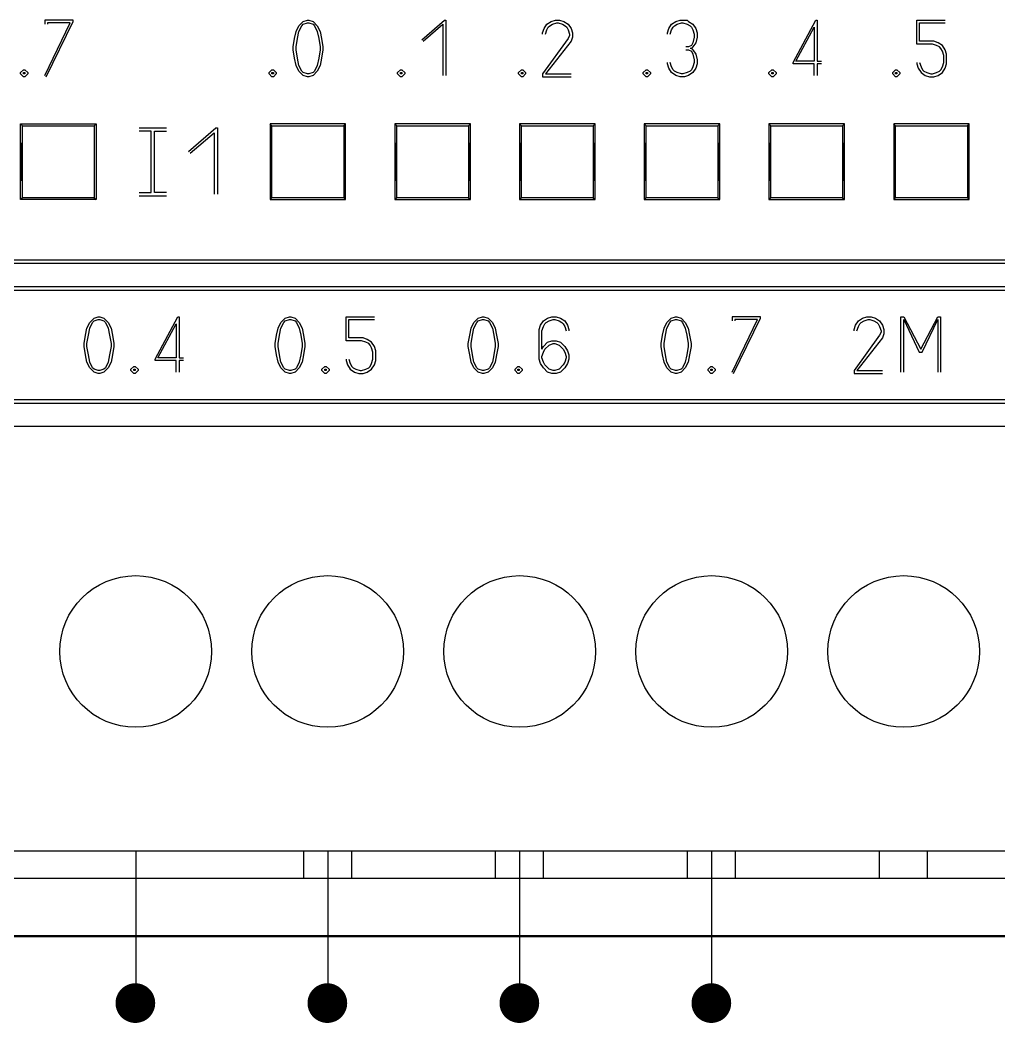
# Model space of a CAD drawing. Header units: millimetres. Extents: x 369186 to 503668, y -134064 to -104329.
# Drawn here: x 472068 to 475176, y -121691 to -118506 of the extents above; entities that cross this region are included whole.
import ezdxf

# ---------------------------------------------------------------- set-up
doc = ezdxf.new("R2010")
doc.units = ezdxf.units.MM
for name, color, linetype in [('0006LEVEL_0', 7, 'Continuous'), ('0006LEVEL_1', 7, 'Continuous'), ('8_ALL_NOTES_BALLOONS_SYMBOLS_GT', 7, 'Continuous'), ('TERM', 2, 'Continuous')]:
    doc.layers.add(name, color=color, linetype=linetype)

# ---------------------------------------------------------------- blocks, each defined once
blk = doc.blocks.new('$TelecSys$00000011')
at = {"const_width": 0.5}
blk.add_lwpolyline([(-0.25, 0, 1), (0.25, 0, 1)], format="xyb", close=True, dxfattribs=at)

msp = doc.modelspace()

# ---------------------------------------------------------------- linework, layer by layer
for p, q in [((472435.1, -121145.2), (472435.1, -121620.9)), ((473044.7, -121145.2), (473044.7, -121620.9)), ((473654.3, -121145.2), (473654.3, -121620.9)), ((474263.9, -121145.2), (474263.9, -121620.9))]:
    msp.add_line(p, q)
at = {"layer": '0006LEVEL_0', "color": 7, "linetype": 'Continuous'}
for p, q in [((472236.3, -118506.3), (472146.3, -118506.3)), ((472146.3, -118506.3), (472146.3, -118519.8)), ((472146.3, -118681.8), (472227.3, -118515.3)), ((472150.8, -118686.3), (472236.3, -118510.8)), ((472227.3, -118515.3), (472155.3, -118515.3)), ((472155.3, -118515.3), (472155.3, -118519.8)), ((472236.3, -118510.8), (472236.3, -118506.3)), ((472944.3, -118542.3), (472953.3, -118524.3)), ((472953.3, -118524.3), (472966.8, -118510.8)), ((472953.3, -118542.3), (472962.3, -118524.3)), ((472962.3, -118524.3), (472966.8, -118519.8)), ((472966.8, -118510.8), (472980.3, -118506.3)), ((472966.8, -118519.8), (472980.3, -118515.3)), ((472980.3, -118506.3), (472984.8, -118506.3)), ((472980.3, -118515.3), (472984.8, -118515.3)), ((472984.8, -118506.3), (472998.3, -118510.8)), ((472984.8, -118515.3), (472998.3, -118519.8)), ((472998.3, -118510.8), (473011.8, -118524.3)), ((472998.3, -118519.8), (473002.8, -118524.3)), ((473002.8, -118524.3), (473011.8, -118542.3)), ((473011.8, -118524.3), (473020.8, -118542.3)), ((473343.3, -118569.3), (473415.3, -118506.3)), ((473347.8, -118573.8), (473410.8, -118519.8)), ((473410.8, -118519.8), (473410.8, -118681.8)), ((473415.3, -118506.3), (473419.8, -118506.3)), ((473419.8, -118506.3), (473419.8, -118681.8)), ((473731.8, -118533.3), (473740.8, -118519.8)), ((473740.8, -118519.8), (473754.3, -118510.8)), ((473745.3, -118528.8), (473749.8, -118524.3)), ((473749.8, -118524.3), (473758.8, -118519.8)), ((473754.3, -118510.8), (473767.8, -118506.3)), ((473758.8, -118519.8), (473772.3, -118515.3)), ((473767.8, -118506.3), (473781.3, -118506.3)), ((473772.3, -118515.3), (473776.8, -118515.3)), ((473776.8, -118515.3), (473790.3, -118519.8)), ((473781.3, -118506.3), (473794.8, -118510.8)), ((473790.3, -118519.8), (473799.3, -118524.3)), ((473794.8, -118510.8), (473808.3, -118519.8)), ((473799.3, -118524.3), (473803.8, -118528.8)), ((473808.3, -118519.8), (473817.3, -118533.3)), ((474127.8, -118533.3), (474136.8, -118519.8)), ((474136.8, -118519.8), (474150.3, -118510.8)), ((474141.3, -118528.8), (474145.8, -118524.3)), ((474145.8, -118524.3), (474154.8, -118519.8)), ((474150.3, -118510.8), (474163.8, -118506.3)), ((474154.8, -118519.8), (474168.3, -118515.3)), ((474163.8, -118506.3), (474186.3, -118506.3)), ((474168.3, -118515.3), (474172.8, -118515.3)), ((474172.8, -118515.3), (474186.3, -118519.8)), ((474186.3, -118506.3), (474190.8, -118510.8)), ((474186.3, -118519.8), (474195.3, -118524.3)), ((474190.8, -118510.8), (474204.3, -118519.8)), ((474195.3, -118524.3), (474199.8, -118528.8)), ((474204.3, -118519.8), (474213.3, -118533.3)), ((474522.3, -118641.3), (474594.3, -118506.3)), ((474594.3, -118506.3), (474598.8, -118506.3)), ((474598.8, -118506.3), (474598.8, -118636.8)), ((474915.3, -118506.3), (475005.3, -118506.3)), ((474915.3, -118582.8), (474915.3, -118506.3)), ((474924.3, -118515.3), (475005.3, -118515.3)), ((474924.3, -118573.8), (474924.3, -118515.3)), ((472939.8, -118564.8), (472944.3, -118542.3)), ((472948.8, -118564.8), (472953.3, -118542.3)), ((473011.8, -118542.3), (473016.3, -118564.8)), ((473020.8, -118542.3), (473025.3, -118564.8)), ((473727.3, -118546.8), (473731.8, -118533.3)), ((473727.3, -118551.3), (473727.3, -118546.8)), ((473736.3, -118551.3), (473740.8, -118537.8)), ((473740.8, -118537.8), (473745.3, -118528.8)), ((473803.8, -118528.8), (473808.3, -118537.8)), ((473808.3, -118537.8), (473812.8, -118551.3)), ((473812.8, -118555.8), (473808.3, -118564.8)), ((473812.8, -118551.3), (473812.8, -118555.8)), ((473817.3, -118533.3), (473821.8, -118546.8)), ((473821.8, -118546.8), (473821.8, -118560.3)), ((474123.3, -118546.8), (474127.8, -118533.3)), ((474123.3, -118551.3), (474123.3, -118546.8)), ((474132.3, -118551.3), (474136.8, -118537.8)), ((474136.8, -118537.8), (474141.3, -118528.8)), ((474199.8, -118528.8), (474204.3, -118537.8)), ((474204.3, -118537.8), (474208.8, -118551.3)), ((474208.8, -118551.3), (474208.8, -118560.3)), ((474213.3, -118533.3), (474217.8, -118546.8)), ((474217.8, -118546.8), (474217.8, -118560.3)), ((474531.3, -118636.8), (474589.8, -118528.8)), ((474589.8, -118528.8), (474589.8, -118636.8)), ((472935.3, -118591.8), (472939.8, -118564.8)), ((472944.3, -118591.8), (472948.8, -118564.8)), ((473016.3, -118564.8), (473020.8, -118591.8)), ((473025.3, -118564.8), (473029.8, -118591.8)), ((473808.3, -118564.8), (473727.3, -118677.3)), ((473817.3, -118573.8), (473736.3, -118677.3)), ((473821.8, -118560.3), (473817.3, -118573.8)), ((474199.8, -118587.3), (474190.8, -118591.8)), ((474204.3, -118578.3), (474199.8, -118587.3)), ((474208.8, -118560.3), (474204.3, -118578.3)), ((474213.3, -118578.3), (474204.3, -118591.8)), ((474217.8, -118560.3), (474213.3, -118578.3)), ((474964.8, -118582.8), (474915.3, -118582.8)), ((474969.3, -118573.8), (474924.3, -118573.8)), ((474978.3, -118587.3), (474964.8, -118582.8)), ((474982.8, -118578.3), (474969.3, -118573.8)), ((474987.3, -118591.8), (474978.3, -118587.3)), ((474996.3, -118587.3), (474982.8, -118578.3)), ((475005.3, -118600.8), (474996.3, -118587.3)), ((472935.3, -118600.8), (472935.3, -118591.8)), ((472939.8, -118627.8), (472935.3, -118600.8)), ((472944.3, -118600.8), (472944.3, -118591.8)), ((472948.8, -118627.8), (472944.3, -118600.8)), ((473020.8, -118600.8), (473016.3, -118627.8)), ((473020.8, -118591.8), (473020.8, -118600.8)), ((473029.8, -118600.8), (473025.3, -118627.8)), ((473029.8, -118591.8), (473029.8, -118600.8)), ((474190.8, -118591.8), (474181.8, -118591.8)), ((474181.8, -118600.8), (474190.8, -118600.8)), ((474190.8, -118600.8), (474199.8, -118605.3)), ((474199.8, -118596.3), (474195.3, -118596.3)), ((474204.3, -118591.8), (474199.8, -118596.3)), ((474199.8, -118596.3), (474204.3, -118600.8)), ((474199.8, -118605.3), (474204.3, -118614.3)), ((474204.3, -118600.8), (474213.3, -118614.3)), ((474204.3, -118614.3), (474208.8, -118632.3)), ((474213.3, -118614.3), (474217.8, -118632.3)), ((474991.8, -118596.3), (474987.3, -118591.8)), ((474996.3, -118605.3), (474991.8, -118596.3)), ((475000.8, -118618.8), (474996.3, -118605.3)), ((475000.8, -118641.3), (475000.8, -118618.8)), ((475009.8, -118614.3), (475005.3, -118600.8)), ((475009.8, -118645.8), (475009.8, -118614.3)), ((472944.3, -118650.3), (472939.8, -118627.8)), ((472953.3, -118668.3), (472944.3, -118650.3)), ((472953.3, -118650.3), (472948.8, -118627.8)), ((472962.3, -118668.3), (472953.3, -118650.3)), ((473011.8, -118650.3), (473002.8, -118668.3)), ((473016.3, -118627.8), (473011.8, -118650.3)), ((473020.8, -118650.3), (473011.8, -118668.3)), ((473025.3, -118627.8), (473020.8, -118650.3)), ((474123.3, -118645.8), (474123.3, -118641.3)), ((474127.8, -118659.3), (474123.3, -118645.8)), ((474136.8, -118654.8), (474132.3, -118641.3)), ((474208.8, -118641.3), (474204.3, -118654.8)), ((474208.8, -118632.3), (474208.8, -118641.3)), ((474217.8, -118645.8), (474213.3, -118659.3)), ((474217.8, -118632.3), (474217.8, -118645.8)), ((474522.3, -118645.8), (474522.3, -118641.3)), ((474589.8, -118645.8), (474522.3, -118645.8)), ((474589.8, -118636.8), (474531.3, -118636.8)), ((474589.8, -118681.8), (474589.8, -118645.8)), ((474598.8, -118636.8), (474612.3, -118636.8)), ((474612.3, -118645.8), (474598.8, -118645.8)), ((474598.8, -118645.8), (474598.8, -118681.8)), ((474915.3, -118641.3), (474915.3, -118645.8)), ((474915.3, -118645.8), (474919.8, -118659.3)), ((474924.3, -118641.3), (474928.8, -118654.8)), ((474996.3, -118654.8), (475000.8, -118641.3)), ((475005.3, -118659.3), (475009.8, -118645.8)), ((472069.8, -118672.8), (472078.8, -118663.8)), ((472069.8, -118677.3), (472069.8, -118672.8)), ((472078.8, -118686.3), (472069.8, -118677.3)), ((472078.8, -118663.8), (472083.3, -118663.8)), ((472078.8, -118672.8), (472083.3, -118672.8)), ((472078.8, -118677.3), (472078.8, -118672.8)), ((472083.3, -118677.3), (472078.8, -118677.3)), ((472083.3, -118663.8), (472092.3, -118672.8)), ((472083.3, -118672.8), (472083.3, -118677.3)), ((472092.3, -118677.3), (472083.3, -118686.3)), ((472092.3, -118672.8), (472092.3, -118677.3)), ((472858.8, -118672.8), (472867.8, -118663.8)), ((472858.8, -118677.3), (472858.8, -118672.8)), ((472867.8, -118686.3), (472858.8, -118677.3)), ((472867.8, -118663.8), (472872.3, -118663.8)), ((472867.8, -118672.8), (472872.3, -118672.8)), ((472867.8, -118677.3), (472867.8, -118672.8)), ((472872.3, -118677.3), (472867.8, -118677.3)), ((472872.3, -118663.8), (472881.3, -118672.8)), ((472872.3, -118672.8), (472872.3, -118677.3)), ((472881.3, -118677.3), (472872.3, -118686.3)), ((472881.3, -118672.8), (472881.3, -118677.3)), ((472966.8, -118681.8), (472953.3, -118668.3)), ((472966.8, -118672.8), (472962.3, -118668.3)), ((472980.3, -118677.3), (472966.8, -118672.8)), ((472980.3, -118686.3), (472966.8, -118681.8)), ((472984.8, -118677.3), (472980.3, -118677.3)), ((472998.3, -118672.8), (472984.8, -118677.3)), ((472998.3, -118681.8), (472984.8, -118686.3)), ((473011.8, -118668.3), (472998.3, -118681.8)), ((473002.8, -118668.3), (472998.3, -118672.8)), ((473266.8, -118672.8), (473275.8, -118663.8)), ((473266.8, -118677.3), (473266.8, -118672.8)), ((473275.8, -118686.3), (473266.8, -118677.3)), ((473275.8, -118663.8), (473280.3, -118663.8)), ((473275.8, -118672.8), (473280.3, -118672.8)), ((473275.8, -118677.3), (473275.8, -118672.8)), ((473280.3, -118677.3), (473275.8, -118677.3)), ((473280.3, -118663.8), (473289.3, -118672.8)), ((473280.3, -118672.8), (473280.3, -118677.3)), ((473289.3, -118677.3), (473280.3, -118686.3)), ((473289.3, -118672.8), (473289.3, -118677.3)), ((473650.8, -118672.8), (473659.8, -118663.8)), ((473650.8, -118677.3), (473650.8, -118672.8)), ((473659.8, -118686.3), (473650.8, -118677.3)), ((473659.8, -118663.8), (473664.3, -118663.8)), ((473659.8, -118672.8), (473664.3, -118672.8)), ((473659.8, -118677.3), (473659.8, -118672.8)), ((473664.3, -118677.3), (473659.8, -118677.3)), ((473664.3, -118663.8), (473673.3, -118672.8)), ((473664.3, -118672.8), (473664.3, -118677.3)), ((473673.3, -118677.3), (473664.3, -118686.3)), ((473673.3, -118672.8), (473673.3, -118677.3)), ((473727.3, -118677.3), (473727.3, -118686.3)), ((473736.3, -118677.3), (473817.3, -118677.3)), ((474046.8, -118672.8), (474055.8, -118663.8)), ((474046.8, -118677.3), (474046.8, -118672.8)), ((474055.8, -118686.3), (474046.8, -118677.3)), ((474055.8, -118663.8), (474060.3, -118663.8)), ((474055.8, -118672.8), (474060.3, -118672.8)), ((474055.8, -118677.3), (474055.8, -118672.8)), ((474060.3, -118677.3), (474055.8, -118677.3)), ((474060.3, -118663.8), (474069.3, -118672.8)), ((474060.3, -118672.8), (474060.3, -118677.3)), ((474069.3, -118677.3), (474060.3, -118686.3)), ((474069.3, -118672.8), (474069.3, -118677.3)), ((474136.8, -118672.8), (474127.8, -118659.3)), ((474141.3, -118663.8), (474136.8, -118654.8)), ((474150.3, -118681.8), (474136.8, -118672.8)), ((474145.8, -118668.3), (474141.3, -118663.8)), ((474154.8, -118672.8), (474145.8, -118668.3)), ((474163.8, -118686.3), (474150.3, -118681.8)), ((474168.3, -118677.3), (474154.8, -118672.8)), ((474172.8, -118677.3), (474168.3, -118677.3)), ((474186.3, -118672.8), (474172.8, -118677.3)), ((474190.8, -118681.8), (474177.3, -118686.3)), ((474195.3, -118668.3), (474186.3, -118672.8)), ((474204.3, -118672.8), (474190.8, -118681.8)), ((474199.8, -118663.8), (474195.3, -118668.3)), ((474204.3, -118654.8), (474199.8, -118663.8)), ((474213.3, -118659.3), (474204.3, -118672.8)), ((474445.8, -118672.8), (474454.8, -118663.8)), ((474445.8, -118677.3), (474445.8, -118672.8)), ((474454.8, -118686.3), (474445.8, -118677.3)), ((474454.8, -118663.8), (474459.3, -118663.8)), ((474454.8, -118672.8), (474459.3, -118672.8)), ((474454.8, -118677.3), (474454.8, -118672.8)), ((474459.3, -118677.3), (474454.8, -118677.3)), ((474459.3, -118663.8), (474468.3, -118672.8)), ((474459.3, -118672.8), (474459.3, -118677.3)), ((474468.3, -118677.3), (474459.3, -118686.3)), ((474468.3, -118672.8), (474468.3, -118677.3)), ((474838.8, -118672.8), (474847.8, -118663.8)), ((474838.8, -118677.3), (474838.8, -118672.8)), ((474847.8, -118686.3), (474838.8, -118677.3)), ((474847.8, -118663.8), (474852.3, -118663.8)), ((474847.8, -118672.8), (474852.3, -118672.8)), ((474847.8, -118677.3), (474847.8, -118672.8)), ((474852.3, -118677.3), (474847.8, -118677.3)), ((474852.3, -118663.8), (474861.3, -118672.8)), ((474852.3, -118672.8), (474852.3, -118677.3)), ((474861.3, -118677.3), (474852.3, -118686.3)), ((474861.3, -118672.8), (474861.3, -118677.3)), ((474919.8, -118659.3), (474928.8, -118672.8)), ((474928.8, -118654.8), (474933.3, -118663.8)), ((474928.8, -118672.8), (474942.3, -118681.8)), ((474933.3, -118663.8), (474937.8, -118668.3)), ((474937.8, -118668.3), (474946.8, -118672.8)), ((474942.3, -118681.8), (474955.8, -118686.3)), ((474946.8, -118672.8), (474960.3, -118677.3)), ((474960.3, -118677.3), (474964.8, -118677.3)), ((474964.8, -118677.3), (474978.3, -118672.8)), ((474969.3, -118686.3), (474982.8, -118681.8)), ((474978.3, -118672.8), (474987.3, -118668.3)), ((474982.8, -118681.8), (474996.3, -118672.8)), ((474987.3, -118668.3), (474991.8, -118663.8)), ((474991.8, -118663.8), (474996.3, -118654.8)), ((474996.3, -118672.8), (475005.3, -118659.3)), ((472083.3, -118686.3), (472078.8, -118686.3)), ((472872.3, -118686.3), (472867.8, -118686.3)), ((472984.8, -118686.3), (472980.3, -118686.3)), ((473280.3, -118686.3), (473275.8, -118686.3)), ((473664.3, -118686.3), (473659.8, -118686.3)), ((473727.3, -118686.3), (473817.3, -118686.3)), ((474060.3, -118686.3), (474055.8, -118686.3)), ((474177.3, -118686.3), (474163.8, -118686.3)), ((474459.3, -118686.3), (474454.8, -118686.3)), ((474852.3, -118686.3), (474847.8, -118686.3)), ((474955.8, -118686.3), (474969.3, -118686.3)), ((472446.6, -118848.3), (472533, -118848.3)), ((472484.4, -118859.1), (472446.6, -118859.1)), ((472484.4, -119053.5), (472484.4, -118859.1)), ((472495.2, -118859.1), (472533, -118859.1)), ((472495.2, -119053.5), (472495.2, -118859.1)), ((472603.2, -118923.9), (472689.6, -118848.3)), ((472608.6, -118929.3), (472684.2, -118864.5)), ((472684.2, -118864.5), (472684.2, -119058.9)), ((472689.6, -118848.3), (472695, -118848.3)), ((472695, -118848.3), (472695, -119058.9)), ((472446.6, -119053.5), (472484.4, -119053.5)), ((472446.6, -119064.3), (472533, -119064.3)), ((472533, -119053.5), (472495.2, -119053.5))]:
    msp.add_line(p, q, dxfattribs=at)
at = {"layer": '0006LEVEL_1', "color": 7, "linetype": 'Continuous'}
for p, q in [((468745.8, -119352.3), (478777.8, -119352.3)), ((468757.8, -119364.3), (478765.8, -119364.3)), ((472280.5, -119484.3), (472289.5, -119466.3)), ((472289.5, -119466.3), (472303, -119452.8)), ((472289.5, -119484.3), (472298.5, -119466.3)), ((472298.5, -119466.3), (472303, -119461.8)), ((472303, -119452.8), (472316.5, -119448.3)), ((472303, -119461.8), (472316.5, -119457.3)), ((472316.5, -119448.3), (472321, -119448.3)), ((472316.5, -119457.3), (472321, -119457.3)), ((472321, -119448.3), (472334.5, -119452.8)), ((472321, -119457.3), (472334.5, -119461.8)), ((472334.5, -119452.8), (472348, -119466.3)), ((472334.5, -119461.8), (472339, -119466.3)), ((472339, -119466.3), (472348, -119484.3)), ((472348, -119466.3), (472357, -119484.3)), ((472496.5, -119583.3), (472568.5, -119448.3)), ((472505.5, -119578.8), (472564, -119470.8)), ((472564, -119470.8), (472564, -119578.8)), ((472568.5, -119448.3), (472573, -119448.3)), ((472573, -119448.3), (472573, -119578.8)), ((472887.1, -119484.3), (472896.1, -119466.3)), ((472896.1, -119466.3), (472909.6, -119452.8)), ((472896.1, -119484.3), (472905.1, -119466.3)), ((472905.1, -119466.3), (472909.6, -119461.8)), ((472909.6, -119452.8), (472923.1, -119448.3)), ((472909.6, -119461.8), (472923.1, -119457.3)), ((472923.1, -119448.3), (472927.6, -119448.3)), ((472923.1, -119457.3), (472927.6, -119457.3)), ((472927.6, -119448.3), (472941.1, -119452.8)), ((472927.6, -119457.3), (472941.1, -119461.8)), ((472941.1, -119452.8), (472954.6, -119466.3)), ((472941.1, -119461.8), (472945.6, -119466.3)), ((472945.6, -119466.3), (472954.6, -119484.3)), ((472954.6, -119466.3), (472963.6, -119484.3)), ((473103.1, -119448.3), (473193.1, -119448.3)), ((473103.1, -119524.8), (473103.1, -119448.3)), ((473112.1, -119457.3), (473193.1, -119457.3)), ((473112.1, -119515.8), (473112.1, -119457.3)), ((473500.2, -119484.3), (473509.2, -119466.3)), ((473509.2, -119466.3), (473522.7, -119452.8)), ((473509.2, -119484.3), (473518.2, -119466.3)), ((473518.2, -119466.3), (473522.7, -119461.8)), ((473522.7, -119452.8), (473536.2, -119448.3)), ((473522.7, -119461.8), (473536.2, -119457.3)), ((473536.2, -119448.3), (473540.7, -119448.3)), ((473536.2, -119457.3), (473540.7, -119457.3)), ((473540.7, -119448.3), (473554.2, -119452.8)), ((473540.7, -119457.3), (473554.2, -119461.8)), ((473554.2, -119452.8), (473567.7, -119466.3)), ((473554.2, -119461.8), (473558.7, -119466.3)), ((473558.7, -119466.3), (473567.7, -119484.3)), ((473567.7, -119466.3), (473576.7, -119484.3)), ((473716.2, -119488.8), (473720.7, -119475.3)), ((473720.7, -119475.3), (473729.7, -119461.8)), ((473725.2, -119493.3), (473729.7, -119479.8)), ((473729.7, -119461.8), (473743.2, -119452.8)), ((473729.7, -119479.8), (473734.2, -119470.8)), ((473734.2, -119470.8), (473738.7, -119466.3)), ((473738.7, -119466.3), (473747.7, -119461.8)), ((473743.2, -119452.8), (473756.7, -119448.3)), ((473747.7, -119461.8), (473761.2, -119457.3)), ((473756.7, -119448.3), (473770.2, -119448.3)), ((473761.2, -119457.3), (473765.7, -119457.3)), ((473765.7, -119457.3), (473779.2, -119461.8)), ((473770.2, -119448.3), (473783.7, -119452.8)), ((473779.2, -119461.8), (473788.2, -119466.3)), ((473783.7, -119452.8), (473797.2, -119461.8)), ((473788.2, -119466.3), (473792.7, -119470.8)), ((473792.7, -119470.8), (473797.2, -119479.8)), ((473797.2, -119461.8), (473806.2, -119475.3)), ((473797.2, -119479.8), (473801.7, -119493.3)), ((473806.2, -119475.3), (473810.7, -119488.8)), ((474112.8, -119484.3), (474121.8, -119466.3)), ((474121.8, -119466.3), (474135.3, -119452.8)), ((474121.8, -119484.3), (474130.8, -119466.3)), ((474130.8, -119466.3), (474135.3, -119461.8)), ((474135.3, -119452.8), (474148.8, -119448.3)), ((474135.3, -119461.8), (474148.8, -119457.3)), ((474148.8, -119448.3), (474153.3, -119448.3)), ((474148.8, -119457.3), (474153.3, -119457.3)), ((474153.3, -119448.3), (474166.8, -119452.8)), ((474153.3, -119457.3), (474166.8, -119461.8)), ((474166.8, -119452.8), (474180.3, -119466.3)), ((474166.8, -119461.8), (474171.3, -119466.3)), ((474171.3, -119466.3), (474180.3, -119484.3)), ((474180.3, -119466.3), (474189.3, -119484.3)), ((474418.8, -119448.3), (474328.8, -119448.3)), ((474328.8, -119448.3), (474328.8, -119461.8)), ((474328.8, -119623.8), (474409.8, -119457.3)), ((474333.3, -119628.3), (474418.8, -119452.8)), ((474409.8, -119457.3), (474337.8, -119457.3)), ((474337.8, -119457.3), (474337.8, -119461.8)), ((474418.8, -119452.8), (474418.8, -119448.3)), ((474716.2, -119488.8), (474720.7, -119475.3)), ((474720.7, -119475.3), (474729.7, -119461.8)), ((474725.2, -119493.3), (474729.7, -119479.8)), ((474729.7, -119461.8), (474743.2, -119452.8)), ((474729.7, -119479.8), (474734.2, -119470.8)), ((474734.2, -119470.8), (474738.7, -119466.3)), ((474738.7, -119466.3), (474747.7, -119461.8)), ((474743.2, -119452.8), (474756.7, -119448.3)), ((474747.7, -119461.8), (474761.2, -119457.3)), ((474756.7, -119448.3), (474770.2, -119448.3)), ((474761.2, -119457.3), (474765.7, -119457.3)), ((474765.7, -119457.3), (474779.2, -119461.8)), ((474770.2, -119448.3), (474783.7, -119452.8)), ((474779.2, -119461.8), (474788.2, -119466.3)), ((474783.7, -119452.8), (474797.2, -119461.8)), ((474788.2, -119466.3), (474792.7, -119470.8)), ((474792.7, -119470.8), (474797.2, -119479.8)), ((474797.2, -119461.8), (474806.2, -119475.3)), ((474797.2, -119479.8), (474801.7, -119493.3)), ((474806.2, -119475.3), (474810.7, -119488.8)), ((474864.7, -119448.3), (474873.7, -119448.3)), ((474864.7, -119623.8), (474864.7, -119448.3)), ((474873.7, -119448.3), (474927.7, -119551.8)), ((474873.7, -119457.3), (474923.2, -119560.8)), ((474873.7, -119623.8), (474873.7, -119457.3)), ((474927.7, -119551.8), (474981.7, -119448.3)), ((474932.2, -119560.8), (474981.7, -119457.3)), ((474981.7, -119448.3), (474990.7, -119448.3)), ((474981.7, -119457.3), (474981.7, -119623.8)), ((474990.7, -119448.3), (474990.7, -119623.8)), ((472271.5, -119533.8), (472276, -119506.8)), ((472276, -119506.8), (472280.5, -119484.3)), ((472280.5, -119533.8), (472285, -119506.8)), ((472285, -119506.8), (472289.5, -119484.3)), ((472348, -119484.3), (472352.5, -119506.8)), ((472352.5, -119506.8), (472357, -119533.8)), ((472357, -119484.3), (472361.5, -119506.8)), ((472361.5, -119506.8), (472366, -119533.8)), ((472878.1, -119533.8), (472882.6, -119506.8)), ((472882.6, -119506.8), (472887.1, -119484.3)), ((472887.1, -119533.8), (472891.6, -119506.8)), ((472891.6, -119506.8), (472896.1, -119484.3)), ((472954.6, -119484.3), (472959.1, -119506.8)), ((472959.1, -119506.8), (472963.6, -119533.8)), ((472963.6, -119484.3), (472968.1, -119506.8)), ((472968.1, -119506.8), (472972.6, -119533.8)), ((473491.2, -119533.8), (473495.7, -119506.8)), ((473495.7, -119506.8), (473500.2, -119484.3)), ((473500.2, -119533.8), (473504.7, -119506.8)), ((473504.7, -119506.8), (473509.2, -119484.3)), ((473567.7, -119484.3), (473572.2, -119506.8)), ((473572.2, -119506.8), (473576.7, -119533.8)), ((473576.7, -119484.3), (473581.2, -119506.8)), ((473581.2, -119506.8), (473585.7, -119533.8)), ((473716.2, -119583.3), (473716.2, -119488.8)), ((473725.2, -119551.8), (473725.2, -119493.3)), ((473810.7, -119488.8), (473810.7, -119493.3)), ((474103.8, -119533.8), (474108.3, -119506.8)), ((474108.3, -119506.8), (474112.8, -119484.3)), ((474112.8, -119533.8), (474117.3, -119506.8)), ((474117.3, -119506.8), (474121.8, -119484.3)), ((474180.3, -119484.3), (474184.8, -119506.8)), ((474184.8, -119506.8), (474189.3, -119533.8)), ((474189.3, -119484.3), (474193.8, -119506.8)), ((474193.8, -119506.8), (474198.3, -119533.8)), ((474716.2, -119493.3), (474716.2, -119488.8)), ((474797.2, -119506.8), (474716.2, -119619.3)), ((474801.7, -119497.8), (474797.2, -119506.8)), ((474801.7, -119493.3), (474801.7, -119497.8)), ((474810.7, -119502.3), (474806.2, -119515.8)), ((474810.7, -119488.8), (474810.7, -119502.3)), ((472271.5, -119542.8), (472271.5, -119533.8)), ((472276, -119569.8), (472271.5, -119542.8)), ((472280.5, -119542.8), (472280.5, -119533.8)), ((472285, -119569.8), (472280.5, -119542.8)), ((472357, -119542.8), (472352.5, -119569.8)), ((472357, -119533.8), (472357, -119542.8)), ((472366, -119542.8), (472361.5, -119569.8)), ((472366, -119533.8), (472366, -119542.8)), ((472878.1, -119542.8), (472878.1, -119533.8)), ((472882.6, -119569.8), (472878.1, -119542.8)), ((472887.1, -119542.8), (472887.1, -119533.8)), ((472891.6, -119569.8), (472887.1, -119542.8)), ((472963.6, -119542.8), (472959.1, -119569.8)), ((472963.6, -119533.8), (472963.6, -119542.8)), ((472972.6, -119542.8), (472968.1, -119569.8)), ((472972.6, -119533.8), (472972.6, -119542.8)), ((473152.6, -119524.8), (473103.1, -119524.8)), ((473157.1, -119515.8), (473112.1, -119515.8)), ((473166.1, -119529.3), (473152.6, -119524.8)), ((473170.6, -119520.3), (473157.1, -119515.8)), ((473175.1, -119533.8), (473166.1, -119529.3)), ((473184.1, -119529.3), (473170.6, -119520.3)), ((473179.6, -119538.3), (473175.1, -119533.8)), ((473184.1, -119547.3), (473179.6, -119538.3)), ((473193.1, -119542.8), (473184.1, -119529.3)), ((473197.6, -119556.3), (473193.1, -119542.8)), ((473491.2, -119542.8), (473491.2, -119533.8)), ((473495.7, -119569.8), (473491.2, -119542.8)), ((473500.2, -119542.8), (473500.2, -119533.8)), ((473504.7, -119569.8), (473500.2, -119542.8)), ((473576.7, -119542.8), (473572.2, -119569.8)), ((473576.7, -119533.8), (473576.7, -119542.8)), ((473585.7, -119542.8), (473581.2, -119569.8)), ((473585.7, -119533.8), (473585.7, -119542.8)), ((473725.2, -119551.8), (473729.7, -119542.8)), ((473729.7, -119542.8), (473743.2, -119529.3)), ((473734.2, -119551.8), (473747.7, -119538.3)), ((473743.2, -119529.3), (473756.7, -119524.8)), ((473747.7, -119538.3), (473761.2, -119533.8)), ((473756.7, -119524.8), (473770.2, -119524.8)), ((473761.2, -119533.8), (473765.7, -119533.8)), ((473765.7, -119533.8), (473779.2, -119538.3)), ((473770.2, -119524.8), (473783.7, -119529.3)), ((473779.2, -119538.3), (473792.7, -119551.8)), ((473783.7, -119529.3), (473797.2, -119542.8)), ((473797.2, -119542.8), (473806.2, -119556.3)), ((474103.8, -119542.8), (474103.8, -119533.8)), ((474108.3, -119569.8), (474103.8, -119542.8)), ((474112.8, -119542.8), (474112.8, -119533.8)), ((474117.3, -119569.8), (474112.8, -119542.8)), ((474189.3, -119542.8), (474184.8, -119569.8)), ((474189.3, -119533.8), (474189.3, -119542.8)), ((474198.3, -119542.8), (474193.8, -119569.8)), ((474198.3, -119533.8), (474198.3, -119542.8)), ((474806.2, -119515.8), (474725.2, -119619.3)), ((472280.5, -119592.3), (472276, -119569.8)), ((472289.5, -119592.3), (472285, -119569.8)), ((472352.5, -119569.8), (472348, -119592.3)), ((472361.5, -119569.8), (472357, -119592.3)), ((472887.1, -119592.3), (472882.6, -119569.8)), ((472896.1, -119592.3), (472891.6, -119569.8)), ((472959.1, -119569.8), (472954.6, -119592.3)), ((472968.1, -119569.8), (472963.6, -119592.3)), ((473188.6, -119560.8), (473184.1, -119547.3)), ((473188.6, -119583.3), (473188.6, -119560.8)), ((473197.6, -119587.8), (473197.6, -119556.3)), ((473500.2, -119592.3), (473495.7, -119569.8)), ((473509.2, -119592.3), (473504.7, -119569.8)), ((473572.2, -119569.8), (473567.7, -119592.3)), ((473581.2, -119569.8), (473576.7, -119592.3)), ((473725.2, -119574.3), (473729.7, -119560.8)), ((473725.2, -119578.8), (473725.2, -119574.3)), ((473729.7, -119560.8), (473734.2, -119551.8)), ((473792.7, -119551.8), (473797.2, -119560.8)), ((473797.2, -119560.8), (473801.7, -119574.3)), ((473801.7, -119574.3), (473801.7, -119578.8)), ((473806.2, -119556.3), (473810.7, -119569.8)), ((473810.7, -119569.8), (473810.7, -119583.3)), ((474112.8, -119592.3), (474108.3, -119569.8)), ((474121.8, -119592.3), (474117.3, -119569.8)), ((474184.8, -119569.8), (474180.3, -119592.3)), ((474193.8, -119569.8), (474189.3, -119592.3)), ((474923.2, -119560.8), (474932.2, -119560.8)), ((472289.5, -119610.3), (472280.5, -119592.3)), ((472298.5, -119610.3), (472289.5, -119592.3)), ((472348, -119592.3), (472339, -119610.3)), ((472357, -119592.3), (472348, -119610.3)), ((472420, -119614.8), (472429, -119605.8)), ((472429, -119605.8), (472433.5, -119605.8)), ((472433.5, -119605.8), (472442.5, -119614.8)), ((472496.5, -119587.8), (472496.5, -119583.3)), ((472564, -119587.8), (472496.5, -119587.8)), ((472564, -119578.8), (472505.5, -119578.8)), ((472564, -119623.8), (472564, -119587.8)), ((472573, -119578.8), (472586.5, -119578.8)), ((472586.5, -119587.8), (472573, -119587.8)), ((472573, -119587.8), (472573, -119623.8)), ((472896.1, -119610.3), (472887.1, -119592.3)), ((472905.1, -119610.3), (472896.1, -119592.3)), ((472954.6, -119592.3), (472945.6, -119610.3)), ((472963.6, -119592.3), (472954.6, -119610.3)), ((473026.6, -119614.8), (473035.6, -119605.8)), ((473035.6, -119605.8), (473040.1, -119605.8)), ((473040.1, -119605.8), (473049.1, -119614.8)), ((473103.1, -119583.3), (473103.1, -119587.8)), ((473103.1, -119587.8), (473107.6, -119601.3)), ((473107.6, -119601.3), (473116.6, -119614.8)), ((473112.1, -119583.3), (473116.6, -119596.8)), ((473116.6, -119596.8), (473121.1, -119605.8)), ((473121.1, -119605.8), (473125.6, -119610.3)), ((473175.1, -119610.3), (473179.6, -119605.8)), ((473179.6, -119605.8), (473184.1, -119596.8)), ((473184.1, -119596.8), (473188.6, -119583.3)), ((473184.1, -119614.8), (473193.1, -119601.3)), ((473193.1, -119601.3), (473197.6, -119587.8)), ((473509.2, -119610.3), (473500.2, -119592.3)), ((473518.2, -119610.3), (473509.2, -119592.3)), ((473567.7, -119592.3), (473558.7, -119610.3)), ((473576.7, -119592.3), (473567.7, -119610.3)), ((473639.7, -119614.8), (473648.7, -119605.8)), ((473648.7, -119605.8), (473653.2, -119605.8)), ((473653.2, -119605.8), (473662.2, -119614.8)), ((473720.7, -119596.8), (473716.2, -119583.3)), ((473729.7, -119610.3), (473720.7, -119596.8)), ((473729.7, -119592.3), (473725.2, -119578.8)), ((473734.2, -119601.3), (473729.7, -119592.3)), ((473747.7, -119614.8), (473734.2, -119601.3)), ((473792.7, -119601.3), (473779.2, -119614.8)), ((473797.2, -119592.3), (473792.7, -119601.3)), ((473801.7, -119578.8), (473797.2, -119592.3)), ((473806.2, -119596.8), (473797.2, -119610.3)), ((473810.7, -119583.3), (473806.2, -119596.8)), ((474121.8, -119610.3), (474112.8, -119592.3)), ((474130.8, -119610.3), (474121.8, -119592.3)), ((474180.3, -119592.3), (474171.3, -119610.3)), ((474189.3, -119592.3), (474180.3, -119610.3)), ((474252.3, -119614.8), (474261.3, -119605.8)), ((474261.3, -119605.8), (474265.8, -119605.8)), ((474265.8, -119605.8), (474274.8, -119614.8)), ((472303, -119623.8), (472289.5, -119610.3)), ((472303, -119614.8), (472298.5, -119610.3)), ((472316.5, -119619.3), (472303, -119614.8)), ((472316.5, -119628.3), (472303, -119623.8)), ((472321, -119619.3), (472316.5, -119619.3)), ((472321, -119628.3), (472316.5, -119628.3)), ((472334.5, -119614.8), (472321, -119619.3)), ((472334.5, -119623.8), (472321, -119628.3)), ((472348, -119610.3), (472334.5, -119623.8)), ((472339, -119610.3), (472334.5, -119614.8)), ((472420, -119619.3), (472420, -119614.8)), ((472429, -119628.3), (472420, -119619.3)), ((472429, -119614.8), (472433.5, -119614.8)), ((472429, -119619.3), (472429, -119614.8)), ((472433.5, -119619.3), (472429, -119619.3)), ((472433.5, -119628.3), (472429, -119628.3)), ((472433.5, -119614.8), (472433.5, -119619.3)), ((472442.5, -119619.3), (472433.5, -119628.3)), ((472442.5, -119614.8), (472442.5, -119619.3)), ((472909.6, -119623.8), (472896.1, -119610.3)), ((472909.6, -119614.8), (472905.1, -119610.3)), ((472923.1, -119619.3), (472909.6, -119614.8)), ((472923.1, -119628.3), (472909.6, -119623.8)), ((472927.6, -119619.3), (472923.1, -119619.3)), ((472927.6, -119628.3), (472923.1, -119628.3)), ((472941.1, -119614.8), (472927.6, -119619.3)), ((472941.1, -119623.8), (472927.6, -119628.3)), ((472954.6, -119610.3), (472941.1, -119623.8)), ((472945.6, -119610.3), (472941.1, -119614.8)), ((473026.6, -119619.3), (473026.6, -119614.8)), ((473035.6, -119628.3), (473026.6, -119619.3)), ((473035.6, -119614.8), (473040.1, -119614.8)), ((473035.6, -119619.3), (473035.6, -119614.8)), ((473040.1, -119619.3), (473035.6, -119619.3)), ((473040.1, -119628.3), (473035.6, -119628.3)), ((473040.1, -119614.8), (473040.1, -119619.3)), ((473049.1, -119619.3), (473040.1, -119628.3)), ((473049.1, -119614.8), (473049.1, -119619.3)), ((473116.6, -119614.8), (473130.1, -119623.8)), ((473125.6, -119610.3), (473134.6, -119614.8)), ((473130.1, -119623.8), (473143.6, -119628.3)), ((473134.6, -119614.8), (473148.1, -119619.3)), ((473143.6, -119628.3), (473157.1, -119628.3)), ((473148.1, -119619.3), (473152.6, -119619.3)), ((473152.6, -119619.3), (473166.1, -119614.8)), ((473157.1, -119628.3), (473170.6, -119623.8)), ((473166.1, -119614.8), (473175.1, -119610.3)), ((473170.6, -119623.8), (473184.1, -119614.8)), ((473522.7, -119623.8), (473509.2, -119610.3)), ((473522.7, -119614.8), (473518.2, -119610.3)), ((473536.2, -119619.3), (473522.7, -119614.8)), ((473536.2, -119628.3), (473522.7, -119623.8)), ((473540.7, -119619.3), (473536.2, -119619.3)), ((473540.7, -119628.3), (473536.2, -119628.3)), ((473554.2, -119614.8), (473540.7, -119619.3)), ((473554.2, -119623.8), (473540.7, -119628.3)), ((473567.7, -119610.3), (473554.2, -119623.8)), ((473558.7, -119610.3), (473554.2, -119614.8)), ((473639.7, -119619.3), (473639.7, -119614.8)), ((473648.7, -119628.3), (473639.7, -119619.3)), ((473648.7, -119614.8), (473653.2, -119614.8)), ((473648.7, -119619.3), (473648.7, -119614.8)), ((473653.2, -119619.3), (473648.7, -119619.3)), ((473653.2, -119628.3), (473648.7, -119628.3)), ((473653.2, -119614.8), (473653.2, -119619.3)), ((473662.2, -119619.3), (473653.2, -119628.3)), ((473662.2, -119614.8), (473662.2, -119619.3)), ((473743.2, -119623.8), (473729.7, -119610.3)), ((473756.7, -119628.3), (473743.2, -119623.8)), ((473761.2, -119619.3), (473747.7, -119614.8)), ((473770.2, -119628.3), (473756.7, -119628.3)), ((473765.7, -119619.3), (473761.2, -119619.3)), ((473779.2, -119614.8), (473765.7, -119619.3)), ((473783.7, -119623.8), (473770.2, -119628.3)), ((473797.2, -119610.3), (473783.7, -119623.8)), ((474135.3, -119623.8), (474121.8, -119610.3)), ((474135.3, -119614.8), (474130.8, -119610.3)), ((474148.8, -119619.3), (474135.3, -119614.8)), ((474148.8, -119628.3), (474135.3, -119623.8)), ((474153.3, -119619.3), (474148.8, -119619.3)), ((474153.3, -119628.3), (474148.8, -119628.3)), ((474166.8, -119614.8), (474153.3, -119619.3)), ((474166.8, -119623.8), (474153.3, -119628.3)), ((474180.3, -119610.3), (474166.8, -119623.8)), ((474171.3, -119610.3), (474166.8, -119614.8)), ((474252.3, -119619.3), (474252.3, -119614.8)), ((474261.3, -119628.3), (474252.3, -119619.3)), ((474261.3, -119614.8), (474265.8, -119614.8)), ((474261.3, -119619.3), (474261.3, -119614.8)), ((474265.8, -119619.3), (474261.3, -119619.3)), ((474265.8, -119628.3), (474261.3, -119628.3)), ((474265.8, -119614.8), (474265.8, -119619.3)), ((474274.8, -119619.3), (474265.8, -119628.3)), ((474274.8, -119614.8), (474274.8, -119619.3)), ((474716.2, -119619.3), (474716.2, -119628.3)), ((474716.2, -119628.3), (474806.2, -119628.3)), ((474725.2, -119619.3), (474806.2, -119619.3)), ((478777.8, -119724.3), (468745.8, -119724.3)), ((478765.8, -119712.3), (468757.8, -119712.3))]:
    msp.add_line(p, q, dxfattribs=at)
at = {"layer": '8_ALL_NOTES_BALLOONS_SYMBOLS_GT', "color": 7, "linetype": 'Continuous'}
for p, q in [((472075.8, -118842.3), (472069.8, -118836.3)), ((472069.8, -118836.3), (472309.8, -118836.3)), ((472069.8, -119076.3), (472069.8, -118836.3)), ((472075.8, -118842.3), (472303.8, -118842.3)), ((472075.8, -119070.3), (472075.8, -118842.3)), ((472303.8, -118842.3), (472309.8, -118836.3)), ((472303.8, -118842.3), (472303.8, -119070.3)), ((472309.8, -118836.3), (472309.8, -119076.3)), ((472867.8, -118842.3), (472861.8, -118836.3)), ((473101.8, -118836.3), (472861.8, -118836.3)), ((472861.8, -118836.3), (472861.8, -119076.3)), ((472867.8, -118842.3), (473095.8, -118842.3)), ((472867.8, -119070.3), (472867.8, -118842.3)), ((473095.8, -118842.3), (473101.8, -118836.3)), ((473095.8, -118842.3), (473095.8, -119070.3)), ((473101.8, -119076.3), (473101.8, -118836.3)), ((473263.8, -118842.3), (473257.8, -118836.3)), ((473497.8, -118836.3), (473257.8, -118836.3)), ((473257.8, -118836.3), (473257.8, -119076.3)), ((473263.8, -118842.3), (473491.8, -118842.3)), ((473263.8, -119070.3), (473263.8, -118842.3)), ((473491.8, -118842.3), (473497.8, -118836.3)), ((473491.8, -118842.3), (473491.8, -119070.3)), ((473497.8, -119076.3), (473497.8, -118836.3)), ((473659.8, -118842.3), (473653.8, -118836.3)), ((473893.8, -118836.3), (473653.8, -118836.3)), ((473653.8, -118836.3), (473653.8, -119076.3)), ((473659.8, -118842.3), (473887.8, -118842.3)), ((473659.8, -119070.3), (473659.8, -118842.3)), ((473887.8, -118842.3), (473893.8, -118836.3)), ((473887.8, -118842.3), (473887.8, -119070.3)), ((473893.8, -119076.3), (473893.8, -118836.3)), ((474055.8, -118842.3), (474049.8, -118836.3)), ((474289.8, -118836.3), (474049.8, -118836.3)), ((474049.8, -118836.3), (474049.8, -119076.3)), ((474055.8, -118842.3), (474283.8, -118842.3)), ((474055.8, -119070.3), (474055.8, -118842.3)), ((474283.8, -118842.3), (474289.8, -118836.3)), ((474283.8, -118842.3), (474283.8, -119070.3)), ((474289.8, -119076.3), (474289.8, -118836.3)), ((474451.8, -118842.3), (474445.8, -118836.3)), ((474685.8, -118836.3), (474445.8, -118836.3)), ((474445.8, -118836.3), (474445.8, -119076.3)), ((474451.8, -118842.3), (474679.8, -118842.3)), ((474451.8, -119070.3), (474451.8, -118842.3)), ((474679.8, -118842.3), (474685.8, -118836.3)), ((474679.8, -118842.3), (474679.8, -119070.3)), ((474685.8, -119076.3), (474685.8, -118836.3)), ((474847.8, -118842.3), (474841.8, -118836.3)), ((475081.8, -118836.3), (474841.8, -118836.3)), ((474841.8, -118836.3), (474841.8, -119076.3)), ((474847.8, -118842.3), (475075.8, -118842.3)), ((474847.8, -119070.3), (474847.8, -118842.3)), ((475075.8, -118842.3), (475081.8, -118836.3)), ((475075.8, -118842.3), (475075.8, -119070.3)), ((475081.8, -119076.3), (475081.8, -118836.3)), ((472072.4, -118896.3), (472072.4, -119016.3)), ((473099.2, -118896.3), (473099.2, -119016.3)), ((473260.4, -118896.3), (473260.4, -119016.3)), ((473495.2, -118896.3), (473495.2, -119016.3)), ((473656.4, -118896.3), (473656.4, -119016.3)), ((473891.2, -118896.3), (473891.2, -119016.3)), ((474052.4, -118896.3), (474052.4, -119016.3)), ((474287.2, -118896.3), (474287.2, -119016.3)), ((474448.4, -118896.3), (474448.4, -119016.3)), ((474683.2, -118896.3), (474683.2, -119016.3)), ((474844.4, -118896.3), (474844.4, -119016.3)), ((475079.2, -118896.3), (475079.2, -119016.3)), ((472075.8, -119070.3), (472069.8, -119076.3)), ((472309.8, -119076.3), (472069.8, -119076.3)), ((472303.8, -119070.3), (472075.8, -119070.3)), ((472303.8, -119070.3), (472309.8, -119076.3)), ((472867.8, -119070.3), (472861.8, -119076.3)), ((472861.8, -119076.3), (473101.8, -119076.3)), ((473095.8, -119070.3), (472867.8, -119070.3)), ((473095.8, -119070.3), (473101.8, -119076.3)), ((473263.8, -119070.3), (473257.8, -119076.3)), ((473257.8, -119076.3), (473497.8, -119076.3)), ((473491.8, -119070.3), (473263.8, -119070.3)), ((473491.8, -119070.3), (473497.8, -119076.3)), ((473659.8, -119070.3), (473653.8, -119076.3)), ((473653.8, -119076.3), (473893.8, -119076.3)), ((473887.8, -119070.3), (473659.8, -119070.3)), ((473887.8, -119070.3), (473893.8, -119076.3)), ((474055.8, -119070.3), (474049.8, -119076.3)), ((474049.8, -119076.3), (474289.8, -119076.3)), ((474283.8, -119070.3), (474055.8, -119070.3)), ((474283.8, -119070.3), (474289.8, -119076.3)), ((474451.8, -119070.3), (474445.8, -119076.3)), ((474445.8, -119076.3), (474685.8, -119076.3)), ((474679.8, -119070.3), (474451.8, -119070.3)), ((474679.8, -119070.3), (474685.8, -119076.3)), ((474847.8, -119070.3), (474841.8, -119076.3)), ((474841.8, -119076.3), (475081.8, -119076.3)), ((475075.8, -119070.3), (474847.8, -119070.3)), ((475075.8, -119070.3), (475081.8, -119076.3)), ((480397.8, -119268.3), (468745.8, -119268.3)), ((480397.8, -119279.2), (468745.8, -119279.2)), ((468721.8, -119796.3), (480421.8, -119796.3)), ((480100.8, -121145.2), (469033.5, -121145.2)), ((472968.5, -121230.5), (472968.5, -121145.2)), ((473120.9, -121230.5), (473120.9, -121145.2)), ((473578.1, -121230.5), (473578.1, -121145.2)), ((473730.5, -121230.5), (473730.5, -121145.2)), ((474187.7, -121230.5), (474187.7, -121145.2)), ((474340.1, -121230.5), (474340.1, -121145.2)), ((474797.3, -121230.5), (474797.3, -121145.2)), ((474949.7, -121230.5), (474949.7, -121145.2)), ((469033.5, -121230.5), (480100.8, -121230.5)), ((466309.8, -121416.3), (480577.8, -121416.3)), ((469033.5, -121413.4), (480100.8, -121413.4))]:
    msp.add_line(p, q, dxfattribs=at)
for centre in [(472435.1, -120511.2), (473044.7, -120511.2), (473654.3, -120511.2), (474263.9, -120511.2), (474873.5, -120511.2)]:
    msp.add_circle(centre, 240.8, dxfattribs=at)

# ---------------------------------------------------------------- block references
at = {"layer": 'TERM', "lineweight": 25, "ltscale": 0.25, "xscale": 126, "yscale": 126, "zscale": 126}
for p in [(472434.1, -121627.7), (473043.7, -121627.7), (473653.3, -121627.7), (474262.9, -121627.7)]:
    msp.add_blockref('$TelecSys$00000011', p, dxfattribs=at)

doc.saveas('drawing.dxf')
